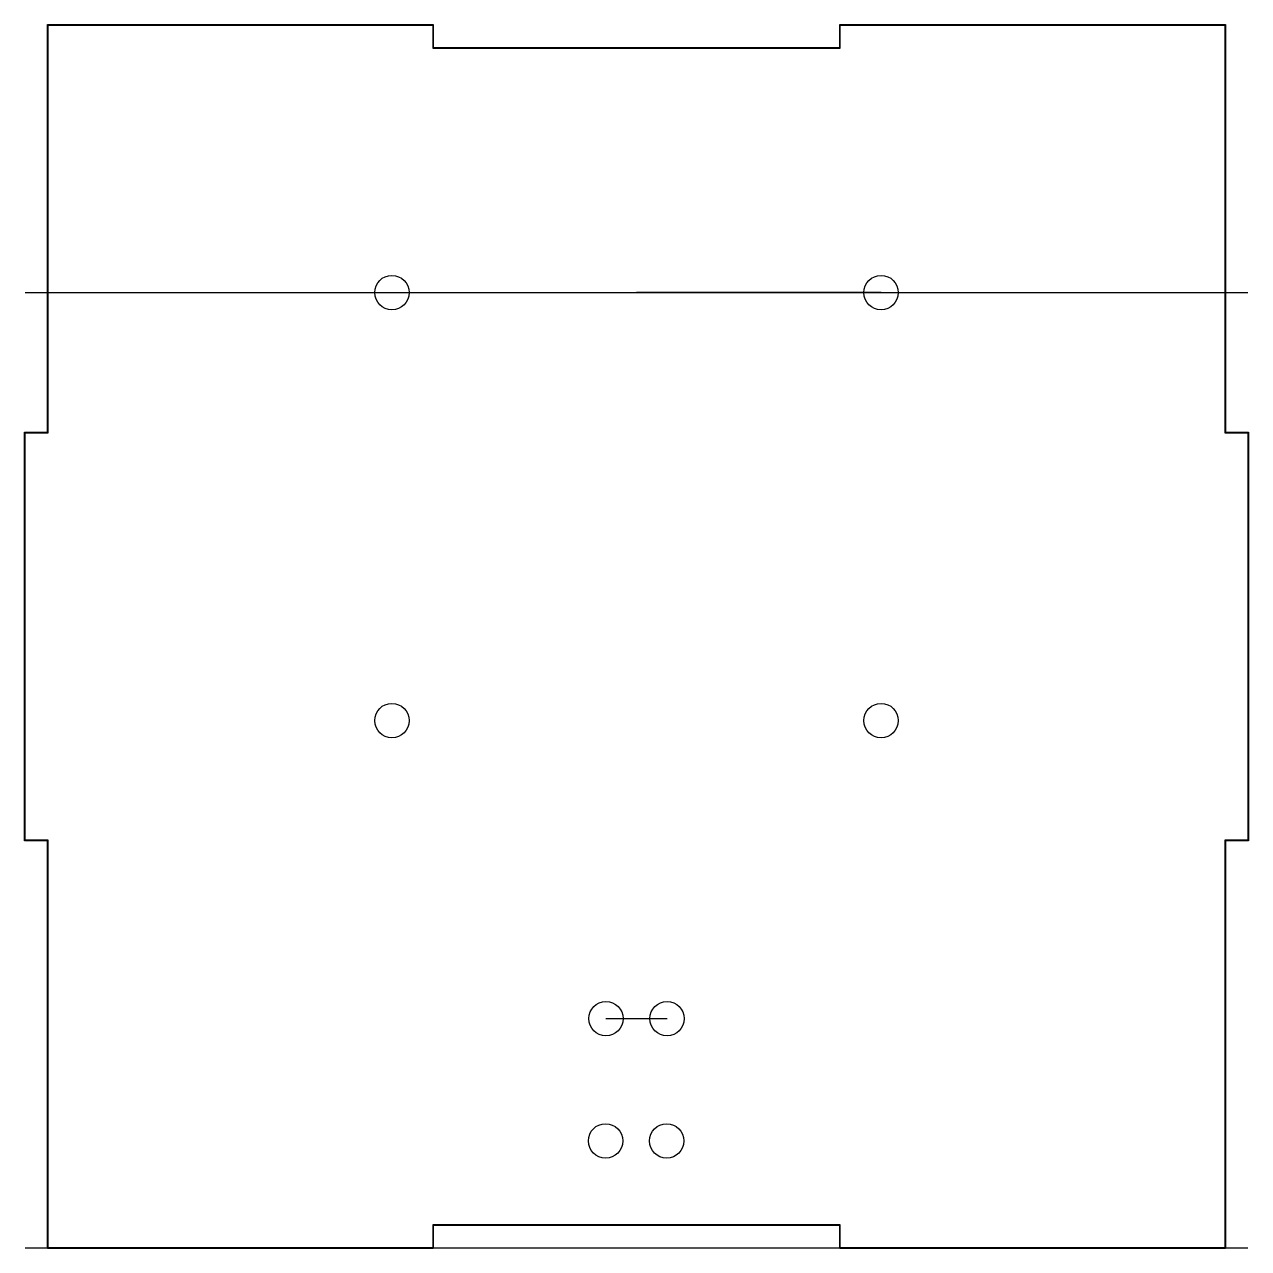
# Model space of a CAD drawing. Header units: millimetres. Extents: x -80 to 80, y -80 to 80.
import ezdxf

# ---------------------------------------------------------------- set-up
doc = ezdxf.new("R2010")
doc.units = ezdxf.units.MM
doc.layers.get('0').update_dxf_attribs({"linetype": 'CONTINUOUS'})

msp = doc.modelspace()

# ---------------------------------------------------------------- linework, layer by layer
for p, q in [((-76.92, 80), (-26.75, 80)), ((-80, 45), (80, 45)), ((-32, 45), (32, 45)), ((32, 45), (0, 45)), ((-80, -26.59), (-80, 26.59)), ((-4, -50), (4, -50)), ((-80, -80), (80, -80))]:
    msp.add_line(p, q)
for points in [[(-80.08, 26.75), (-77.08, 26.75), (-77.08, 80.08), (-26.59, 80.08), (-26.59, 77.08), (26.59, 77.08), (26.59, 80.08), (77.08, 80.08), (77.08, 26.75), (80.08, 26.75), (80.08, -26.75), (77.08, -26.75), (77.08, -80.08), (26.59, -80.08), (26.59, -77.08), (-26.59, -77.08), (-26.59, -80.08), (-77.08, -80.08), (-77.08, -26.75), (-80.08, -26.75)], [(77, -26.67), (77, -80), (26.67, -80), (26.67, -77), (-26.67, -77), (-26.67, -80), (-77, -80), (-77, -26.67), (-80, -26.67), (-80, 26.67), (-77, 26.67), (-77, 80), (-26.67, 80), (-26.67, 77), (26.67, 77), (26.67, 80), (77, 80), (77, 26.67), (80, 26.67), (80, -26.67)]]:
    msp.add_lwpolyline(points, close=True)
for centre in [(-32, 45), (32, 45), (-32, -11), (32, -11), (-4, -50), (4, -50), (-4.05, -66), (3.95, -66)]:
    msp.add_circle(centre, 2.25)

doc.saveas('drawing.dxf')
